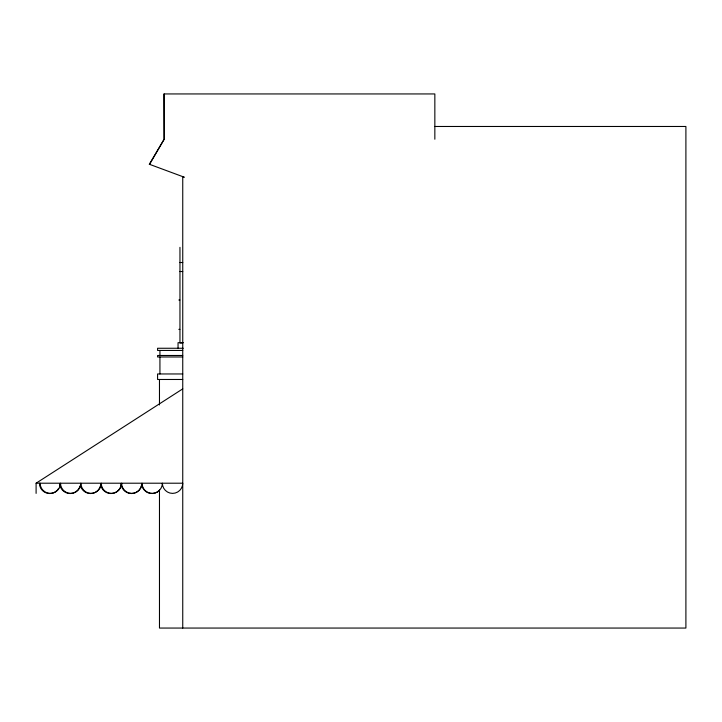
<?xml version="1.0" encoding="UTF-8"?>
<svg xmlns="http://www.w3.org/2000/svg" width="722" height="722" viewBox="0 0 722 722"><rect width="100%" height="100%" fill="white"/><g stroke="black" fill="none" stroke-linecap="round" stroke-linejoin="round"><path stroke-width="1.08" d="M39.584 483.208L39.764 485.87A10.316 10.316 0 0 0 58.663 488.361M59.691 485.87L59.917 484.191L60.134 485.87A10.316 10.316 0 0 0 80.07 485.87M121.224 483.532L120.917 485.87A10.316 10.316 0 0 1 100.981 485.87L100.71 483.866M149.571 164.336L184.309 177.215L182.747 177.215L182.747 628.059M150.131 163.371L164.219 139.22L164.02 93.941L434.843 93.941L434.843 139.22M149.255 164.408L164.12 139.22L164.12 93.941M36.1 493.388L36.1 483.208L182.747 388.869M434.843 126.476L685.9 126.476L685.9 628.059L159.472 628.059L159.472 489.715M179.958 262.519L182.747 262.519M179.958 271.517L182.747 271.517M178.83 300.018L179.832 300.018M178.83 329.367L179.832 329.367M183.271 342.688L178.045 342.688L178.045 348.257M182.747 342.986L179.958 342.986L179.958 247.348M183.271 348.257L157.576 348.257L157.576 350.441L182.747 350.441M182.747 355.486L157.576 355.486L157.576 356.975L182.747 356.975M182.747 373.96L157.576 373.96L157.576 379.474L182.747 379.474M36.1 483.208L182.747 483.208A10.189 10.189 0 0 1 172.558 493.388A10.189 10.189 0 0 1 162.369 483.208A10.189 10.189 0 0 1 152.18 493.388A10.189 10.189 0 0 1 141.99 483.208A10.189 10.189 0 0 1 131.801 493.388A10.189 10.189 0 0 1 121.612 483.208A10.189 10.189 0 0 1 111.423 493.388A10.189 10.189 0 0 1 101.233 483.208A10.189 10.189 0 0 1 91.044 493.388A10.189 10.189 0 0 1 80.864 483.208A10.189 10.189 0 0 1 70.675 493.388A10.189 10.189 0 0 1 60.486 483.208A10.189 10.189 0 0 1 50.296 493.388A10.189 10.189 0 0 1 40.107 483.208M121.179 483.866L121.44 485.87A10.316 10.316 0 0 0 141.377 485.87L141.683 483.532L141.99 485.87A10.316 10.316 0 0 0 159.255 490.5M159.932 350.441L159.932 355.486M159.932 356.975L159.932 373.96M159.472 379.474L159.472 404.952M149.571 163.849L149.571 164.517M100.448 485.87A10.316 10.316 0 0 1 80.512 485.87"/></g></svg>
